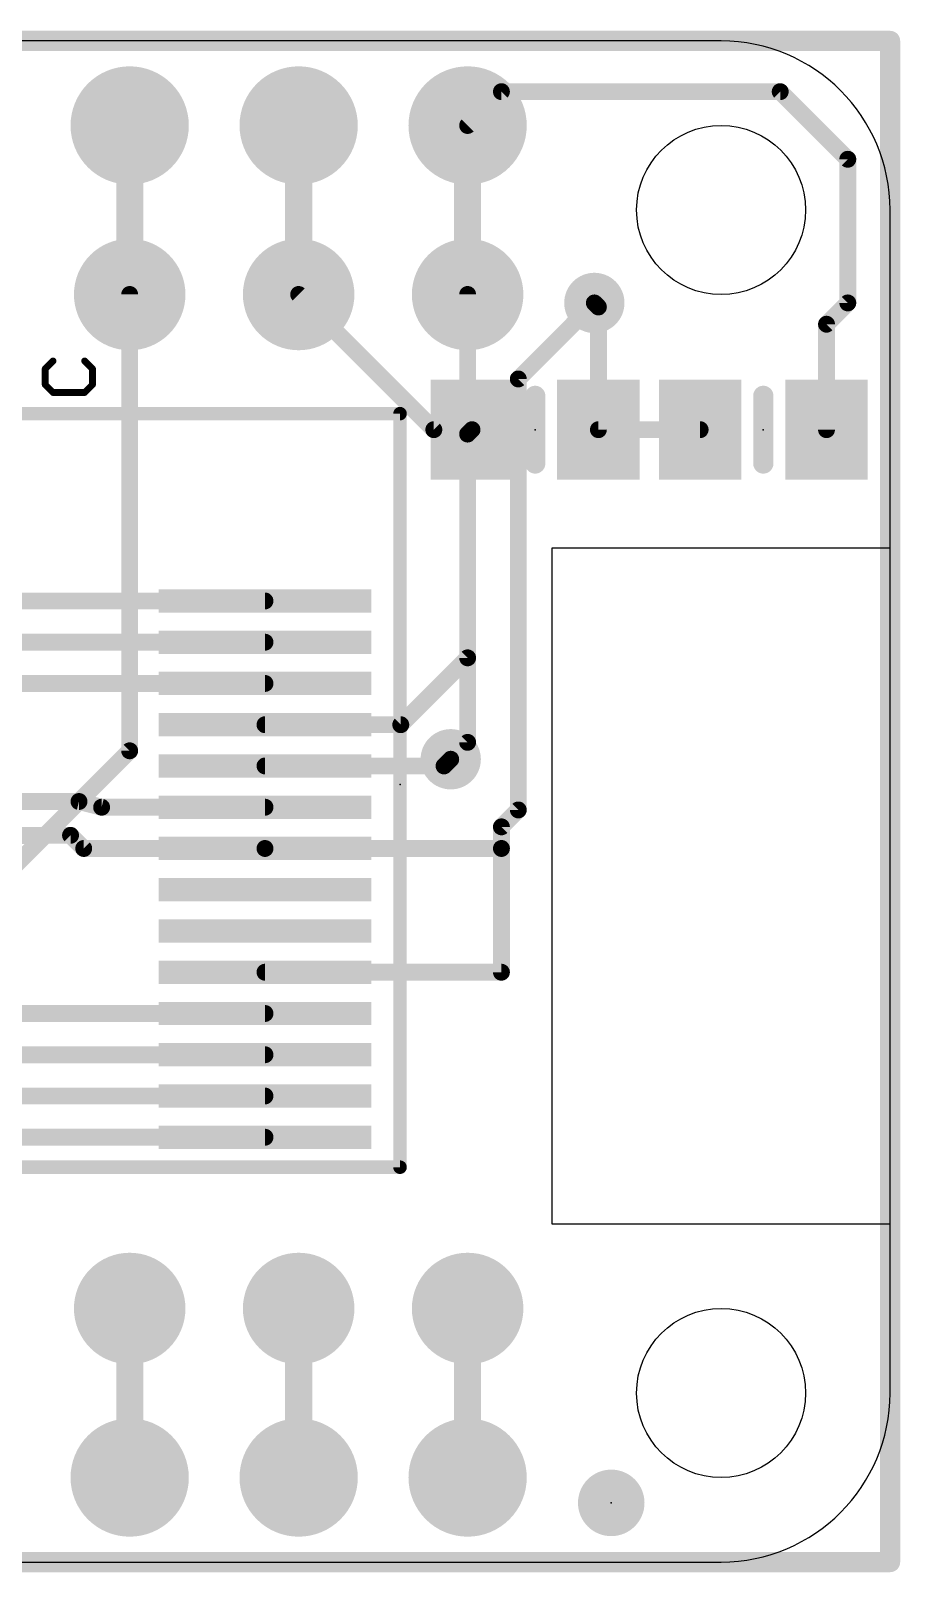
# Model space of a CAD drawing. Extents: x -0.2 to 51, y -0.2 to 23.
# Drawn here: x 37.88 to 50.95, y -0.15 to 23.01 of the extents above; entities that cross this region are included whole.
import ezdxf

# ---------------------------------------------------------------- set-up
doc = ezdxf.new("R2010")
doc.units = 0
for name, color, linetype in [('1', 12, 'CONTINUOUS'), ('16', 132, 'CONTINUOUS'), ('17', 110, 'CONTINUOUS'), ('18', 110, 'CONTINUOUS'), ('20', 53, 'CONTINUOUS'), ('21', 40, 'CONTINUOUS'), ('23', 53, 'CONTINUOUS')]:
    doc.layers.add(name, color=color, linetype=linetype)

# ---------------------------------------------------------------- blocks, each defined once
blk = doc.blocks.new('PIE')
at = {"const_width": 0.5}
blk.add_lwpolyline([(0, -0.25, 1), (0, 0.25, 1), (0, -0.25)], format="xyb", dxfattribs=at)
blk = doc.blocks.new('ROUNDP')
at = {"const_width": 0.5}
blk.add_lwpolyline([(0, -0.25, 1), (0, 0.25, 1), (0, -0.25)], format="xyb", dxfattribs=at)
blk = doc.blocks.new('RECT')
blk.add_solid([(-0.5, -0.5), (0.5, -0.5), (-0.5, 0.5), (0.5, 0.5)])
blk = doc.blocks.new('ROUNDV')
at = {"const_width": 0.5}
blk.add_lwpolyline([(0, -0.25, 1), (0, 0.25, 1), (0, -0.25)], format="xyb", dxfattribs=at)

msp = doc.modelspace()

# ---------------------------------------------------------------- linework, layer by layer
at = {"layer": '1'}
for points, const_width in [([(50.8, 22.86), (0, 22.86)], 0.3048), ([(50.8, 0), (50.8, 22.86)], 0.3048), ([(44.958, 22.098), (44.45, 21.59)], 0.254), ([(49.149, 22.098), (44.958, 22.098)], 0.254), ([(50.165, 21.082), (49.149, 22.098)], 0.254), ([(39.37, 21.59), (39.37, 19.05)], 0.4064), ([(41.91, 19.05), (41.91, 21.59)], 0.4064), ([(44.45, 21.59), (44.45, 19.05)], 0.4064), ([(50.165, 18.923), (50.165, 21.082)], 0.254), ([(39.37, 12.192), (39.37, 19.05)], 0.254), ([(41.91, 19.05), (43.942, 17.018)], 0.254), ([(46.416, 18.862), (46.355, 18.923)], 0.254), ([(49.845, 18.603), (50.165, 18.923)], 0.254), ([(46.416, 17.018), (46.416, 18.862)], 0.254), ([(49.845, 17.018), (49.845, 18.603)], 0.254), ([(43.942, 17.018), (44.516, 17.018)], 0.254), ([(44.45, 16.952), (44.516, 17.018)], 0.254), ([(47.945, 17.018), (46.416, 17.018)], 0.254), ([(44.45, 12.319), (44.45, 16.952)], 0.254), ([(32.258, 5.08), (39.37, 12.192)], 0.254), ([(44.196, 12.065), (44.45, 12.319)], 0.254), ([(39.37, 1.27), (39.37, 3.81)], 0.4064), ([(41.91, 1.27), (41.91, 3.81)], 0.4064), ([(44.45, 1.27), (44.45, 3.81)], 0.4064), ([(0, 0), (50.8, 0)], 0.3048)]:
    msp.add_lwpolyline(points, dxfattribs=dict(at, const_width=const_width))
for points, const_width in [([(50.8762, 22.86, 1), (50.7238, 22.86)], 0.1524), ([(50.8, 22.7838, 1), (50.8, 22.9362)], 0.1524), ([(44.958, 22.1615, 1), (44.958, 22.0345)], 0.127), ([(45.0029, 22.0531, 1), (44.9131, 22.1429)], 0.127), ([(49.1939, 22.1429, 1), (49.1041, 22.0531)], 0.127), ([(49.149, 22.0345, 1), (49.149, 22.1615)], 0.127), ([(39.4716, 21.59, 1), (39.2684, 21.59)], 0.2032), ([(42.0116, 21.59, 1), (41.8084, 21.59)], 0.2032), ([(44.5516, 21.59, 1), (44.3484, 21.59)], 0.2032), ([(44.4051, 21.6349, 1), (44.4949, 21.5451)], 0.127), ([(50.2285, 21.082, 1), (50.1015, 21.082)], 0.127), ([(50.1201, 21.0371, 1), (50.2099, 21.1269)], 0.127), ([(39.2684, 19.05, 1), (39.4716, 19.05)], 0.2032), ([(39.4335, 19.05, 1), (39.3065, 19.05)], 0.127), ([(41.8084, 19.05, 1), (42.0116, 19.05)], 0.2032), ([(41.9549, 19.0949, 1), (41.8651, 19.0051)], 0.127), ([(44.3484, 19.05, 1), (44.5516, 19.05)], 0.2032), ([(46.3999, 18.9679, 1), (46.3101, 18.8781)], 0.127), ([(50.2099, 18.8781, 1), (50.1201, 18.9679)], 0.127), ([(46.4795, 18.862, 1), (46.3525, 18.862)], 0.127), ([(46.3711, 18.8171, 1), (46.4609, 18.9069)], 0.127), ([(50.1015, 18.923, 1), (50.2285, 18.923)], 0.127), ([(49.9085, 18.603, 1), (49.7815, 18.603)], 0.127), ([(49.8001, 18.6479, 1), (49.8899, 18.5581)], 0.127), ([(43.942, 17.0815, 1), (43.942, 16.9545)], 0.127), ([(44.5609, 16.9731, 1), (44.4711, 17.0629)], 0.127), ([(44.516, 16.9545, 1), (44.516, 17.0815)], 0.127), ([(46.416, 17.0815, 1), (46.416, 16.9545)], 0.127), ([(47.945, 16.9545, 1), (47.945, 17.0815)], 0.127), ([(43.8971, 16.9731, 1), (43.9869, 17.0629)], 0.127), ([(44.5135, 16.952, 1), (44.3865, 16.952)], 0.127), ([(44.4051, 16.9969, 1), (44.4949, 16.9071)], 0.127), ([(46.3525, 17.018, 1), (46.4795, 17.018)], 0.127), ([(49.7815, 17.018, 1), (49.9085, 17.018)], 0.127), ([(39.4149, 12.1471, 1), (39.3251, 12.2369)], 0.127), ([(44.3865, 12.319, 1), (44.5135, 12.319)], 0.127), ([(44.4949, 12.2741, 1), (44.4051, 12.3639)], 0.127), ([(39.3065, 12.192, 1), (39.4335, 12.192)], 0.127), ([(44.1511, 12.1099, 1), (44.2409, 12.0201)], 0.127), ([(39.4716, 3.81, 1), (39.2684, 3.81)], 0.2032), ([(42.0116, 3.81, 1), (41.8084, 3.81)], 0.2032), ([(44.5516, 3.81, 1), (44.3484, 3.81)], 0.2032), ([(39.2684, 1.27, 1), (39.4716, 1.27)], 0.2032), ([(41.8084, 1.27, 1), (42.0116, 1.27)], 0.2032), ([(44.3484, 1.27, 1), (44.5516, 1.27)], 0.2032), ([(50.7238, 0, 1), (50.8762, 0)], 0.1524), ([(50.8, -0.0762, 1), (50.8, 0.0762)], 0.1524)]:
    msp.add_lwpolyline(points, format="xyb", dxfattribs=dict(at, const_width=const_width))
at = {"layer": '16'}
for points, const_width in [([(50.8, 22.86), (0, 22.86)], 0.3048), ([(50.8, 0), (50.8, 22.86)], 0.3048), ([(44.45, 13.589), (44.45, 19.05)], 0.254), ([(46.355, 18.923), (45.212, 17.78)], 0.254), ([(45.212, 17.78), (45.212, 11.303)], 0.254), ([(19.338, 14.444), (41.404, 14.444)], 0.254), ([(17.926, 13.824), (41.404, 13.824)], 0.254), ([(43.445, 12.584), (44.45, 13.589)], 0.254), ([(15.498, 13.204), (41.404, 13.204)], 0.254), ([(41.404, 12.584), (43.445, 12.584)], 0.254), ([(41.404, 11.964), (44.095, 11.964)], 0.254), ([(44.095, 11.964), (44.196, 12.065)], 0.254), ([(38.608, 11.43), (18.796, 11.43)], 0.254), ([(38.948, 11.344), (38.608, 11.43)], 0.254), ([(41.404, 11.344), (38.948, 11.344)], 0.254), ([(45.212, 11.303), (44.958, 11.049)], 0.254), ([(44.958, 11.049), (44.958, 10.724)], 0.254), ([(9.977, 10.851), (38.481, 10.922)], 0.254), ([(38.481, 10.922), (38.679, 10.724)], 0.254), ([(38.679, 10.724), (41.404, 10.724)], 0.254), ([(44.958, 10.724), (41.404, 10.724)], 0.254), ([(44.958, 8.864), (44.958, 10.724)], 0.254), ([(41.404, 8.864), (44.958, 8.864)], 0.254), ([(20.204, 8.244), (41.404, 8.244)], 0.254), ([(18.284, 7.624), (41.404, 7.624)], 0.254), ([(16.872, 7.004), (41.404, 7.004)], 0.254), ([(15.46, 6.384), (41.404, 6.384)], 0.254), ([(0, 0), (50.8, 0)], 0.3048)]:
    msp.add_lwpolyline(points, dxfattribs=dict(at, const_width=const_width))
for points, const_width in [([(50.8762, 22.86, 1), (50.7238, 22.86)], 0.1524), ([(50.8, 22.7838, 1), (50.8, 22.9362)], 0.1524), ([(44.5135, 19.05, 1), (44.3865, 19.05)], 0.127), ([(46.3999, 18.8781, 1), (46.3101, 18.9679)], 0.127), ([(45.2755, 17.78, 1), (45.1485, 17.78)], 0.127), ([(45.1671, 17.8249, 1), (45.2569, 17.7351)], 0.127), ([(41.404, 14.3805, 1), (41.404, 14.5075)], 0.127), ([(41.404, 13.7605, 1), (41.404, 13.8875)], 0.127), ([(44.4949, 13.5441, 1), (44.4051, 13.6339)], 0.127), ([(44.3865, 13.589, 1), (44.5135, 13.589)], 0.127), ([(41.404, 13.1405, 1), (41.404, 13.2675)], 0.127), ([(41.404, 12.6475, 1), (41.404, 12.5205)], 0.127), ([(43.4001, 12.6289, 1), (43.4899, 12.5391)], 0.127), ([(43.445, 12.5205, 1), (43.445, 12.6475)], 0.127), ([(41.404, 12.0275, 1), (41.404, 11.9005)], 0.127), ([(44.0501, 12.0089, 1), (44.1399, 11.9191)], 0.127), ([(44.095, 11.9005, 1), (44.095, 12.0275)], 0.127), ([(44.2409, 12.0201, 1), (44.1511, 12.1099)], 0.127), ([(38.6236, 11.4916, 1), (38.5924, 11.3684)], 0.127), ([(38.608, 11.3665, 1), (38.608, 11.4935)], 0.127), ([(38.948, 11.4075, 1), (38.948, 11.2805)], 0.127), ([(38.9324, 11.2824, 1), (38.9636, 11.4056)], 0.127), ([(41.404, 11.2805, 1), (41.404, 11.4075)], 0.127), ([(45.1485, 11.303, 1), (45.2755, 11.303)], 0.127), ([(45.2569, 11.2581, 1), (45.1671, 11.3479)], 0.127), ([(45.0215, 11.049, 1), (44.8945, 11.049)], 0.127), ([(44.9131, 11.0939, 1), (45.0029, 11.0041)], 0.127), ([(38.5259, 10.9669, 1), (38.4361, 10.8771)], 0.127), ([(38.4812, 10.8585, 1), (38.4808, 10.9855)], 0.127), ([(38.679, 10.7875, 1), (38.679, 10.6605)], 0.127), ([(38.6341, 10.6791, 1), (38.7239, 10.7689)], 0.127), ([(41.404, 10.7875, 1), (41.404, 10.6605)], 0.127), ([(41.404, 10.6605, 1), (41.404, 10.7875)], 0.127), ([(45.0215, 10.724, 1), (44.8945, 10.724)], 0.127), ([(44.8945, 10.724, 1), (45.0215, 10.724)], 0.127), ([(44.958, 10.6605, 1), (44.958, 10.7875)], 0.127), ([(41.404, 8.9275, 1), (41.404, 8.8005)], 0.127), ([(44.8945, 8.864, 1), (45.0215, 8.864)], 0.127), ([(44.958, 8.8005, 1), (44.958, 8.9275)], 0.127), ([(41.404, 8.1805, 1), (41.404, 8.3075)], 0.127), ([(41.404, 7.5605, 1), (41.404, 7.6875)], 0.127), ([(41.404, 6.9405, 1), (41.404, 7.0675)], 0.127), ([(41.404, 6.3205, 1), (41.404, 6.4475)], 0.127), ([(50.7238, 0, 1), (50.8762, 0)], 0.1524), ([(50.8, -0.0762, 1), (50.8, 0.0762)], 0.1524)]:
    msp.add_lwpolyline(points, format="xyb", dxfattribs=dict(at, const_width=const_width))
at = {"layer": '20'}
for p, q in [((48.26, 22.86), (2.54, 22.86)), ((48.26, 22.86), (2.54, 22.86)), ((50.8, 15.24), (50.8, 20.32)), ((50.8, 2.54), (50.8, 20.32)), ((45.72, 5.08), (45.72, 15.24)), ((45.72, 15.24), (50.8, 15.24)), ((50.8, 5.08), (45.72, 5.08)), ((50.8, 2.54), (50.8, 5.08)), ((2.54, 0), (48.26, 0)), ((2.54, 0), (48.26, 0))]:
    msp.add_line(p, q, dxfattribs=at)
for centre in [(48.26, 20.32), (48.26, 2.54)]:
    msp.add_circle(centre, 1.27, dxfattribs=at)
for centre, start, end in [((48.26, 20.32), 0, 90), ((48.26, 20.32), 0, 90), ((48.26, 2.54), 270, 0), ((48.26, 2.54), 270, 0)]:
    msp.add_arc(centre, 2.54, start, end, dxfattribs=at)
at = {"layer": '21'}
for points, const_width in [([(38.218, 18.0513), (38.0994, 17.9327)], 0.1016), ([(38.8112, 17.9327), (38.6926, 18.0513)], 0.1016), ([(38.0994, 17.9327), (38.0994, 17.6954)], 0.1016), ([(38.8112, 17.6954), (38.8112, 17.9327)], 0.1016), ([(38.0994, 17.6954), (38.218, 17.5768)], 0.1016), ([(38.218, 17.5768), (38.6926, 17.5768)], 0.1016), ([(38.6926, 17.5768), (38.8112, 17.6954)], 0.1016), ([(45.466, 17.526), (45.466, 16.51)], 0.3048), ([(48.895, 16.51), (48.895, 17.526)], 0.3048), ([(43.434, 17.259), (13.434, 17.259)], 0.2032), ([(43.434, 17.259), (43.434, 5.934)], 0.2032), ([(43.434, 5.934), (13.434, 5.934)], 0.2032)]:
    msp.add_lwpolyline(points, dxfattribs=dict(at, const_width=const_width))
for points, const_width in [([(38.236, 18.0334, 1), (38.2001, 18.0693)], 0.0508), ([(38.7105, 18.0693, 1), (38.6746, 18.0334)], 0.0508), ([(38.0814, 17.9507, 1), (38.1174, 17.9147)], 0.0508), ([(38.1248, 17.9327, 1), (38.074, 17.9327)], 0.0508), ([(38.8366, 17.9327, 1), (38.7858, 17.9327)], 0.0508), ([(38.7932, 17.9147, 1), (38.8292, 17.9507)], 0.0508), ([(38.1174, 17.7134, 1), (38.0814, 17.6775)], 0.0508), ([(38.074, 17.6954, 1), (38.1248, 17.6954)], 0.0508), ([(38.218, 17.6022, 1), (38.218, 17.5514)], 0.0508), ([(38.2001, 17.5588, 1), (38.236, 17.5948)], 0.0508), ([(38.6746, 17.5948, 1), (38.7105, 17.5588)], 0.0508), ([(38.6926, 17.5514, 1), (38.6926, 17.6022)], 0.0508), ([(38.7858, 17.6954, 1), (38.8366, 17.6954)], 0.0508), ([(38.8292, 17.6775, 1), (38.7932, 17.7134)], 0.0508), ([(45.5422, 17.526, 1), (45.3898, 17.526)], 0.1524), ([(48.9712, 17.526, 1), (48.8188, 17.526)], 0.1524), ([(43.4848, 17.259, 1), (43.3832, 17.259)], 0.1016), ([(43.434, 17.2082, 1), (43.434, 17.3098)], 0.1016), ([(45.3898, 16.51, 1), (45.5422, 16.51)], 0.1524), ([(48.8188, 16.51, 1), (48.9712, 16.51)], 0.1524), ([(43.434, 5.8832, 1), (43.434, 5.9848)], 0.1016), ([(43.3832, 5.934, 1), (43.4848, 5.934)], 0.1016)]:
    msp.add_lwpolyline(points, format="xyb", dxfattribs=dict(at, const_width=const_width))
at = {"layer": '23'}
for p in [(45.466, 17.018), (48.895, 17.018), (43.434, 11.684), (46.609, 0.889)]:
    msp.add_point(p, dxfattribs=at)

# ---------------------------------------------------------------- block references
at = {"layer": '1', "xscale": 1.24, "yscale": 1.5}
for p in [(44.516, 17.018), (46.416, 17.018)]:
    msp.add_blockref('RECT', p, dxfattribs=at)
at = {"layer": '1', "xscale": 1.24, "yscale": 1.5, "rotation": 180}
for p in [(47.945, 17.018), (49.845, 17.018)]:
    msp.add_blockref('RECT', p, dxfattribs=at)
at = {"layer": '1'}
msp.add_blockref('PIE', (46.609, 0.889), dxfattribs=at)
at = {"layer": '16', "xscale": 3.2, "yscale": 0.35, "rotation": 180}
for p in [(41.404, 14.444), (41.404, 13.824), (41.404, 13.204), (41.404, 12.584), (41.404, 11.964), (41.404, 11.344), (41.404, 10.724), (41.404, 10.104), (41.404, 9.484), (41.404, 8.864), (41.404, 8.244), (41.404, 7.624), (41.404, 7.004), (41.404, 6.384)]:
    msp.add_blockref('RECT', p, dxfattribs=at)
at = {"layer": '17', "xscale": 1.778, "yscale": 1.778}
for p in [(39.37, 21.59), (39.37, 21.59), (41.91, 21.59), (41.91, 21.59), (44.45, 21.59), (44.45, 21.59), (39.37, 1.27), (39.37, 1.27), (41.91, 1.27), (41.91, 1.27), (44.45, 1.27), (44.45, 1.27)]:
    msp.add_blockref('ROUNDP', p, dxfattribs=at)
at = {"layer": '17', "xscale": 1.6764, "yscale": 1.6764}
for p, rotation in [((39.37, 19.05), 90), ((39.37, 19.05), 90), ((41.91, 19.05), 90), ((41.91, 19.05), 90), ((44.45, 19.05), 90), ((44.45, 19.05), 90), ((39.37, 3.81), 270), ((39.37, 3.81), 270), ((41.91, 3.81), 270), ((41.91, 3.81), 270), ((44.45, 3.81), 270), ((44.45, 3.81), 270)]:
    msp.add_blockref('ROUNDP', p, dxfattribs=dict(at, rotation=rotation))
at = {"layer": '18', "xscale": 0.9064, "yscale": 0.9064}
for p in [(46.355, 18.923), (46.355, 18.923), (44.196, 12.065), (44.196, 12.065)]:
    msp.add_blockref('ROUNDV', p, dxfattribs=at)

doc.saveas('drawing.dxf')
